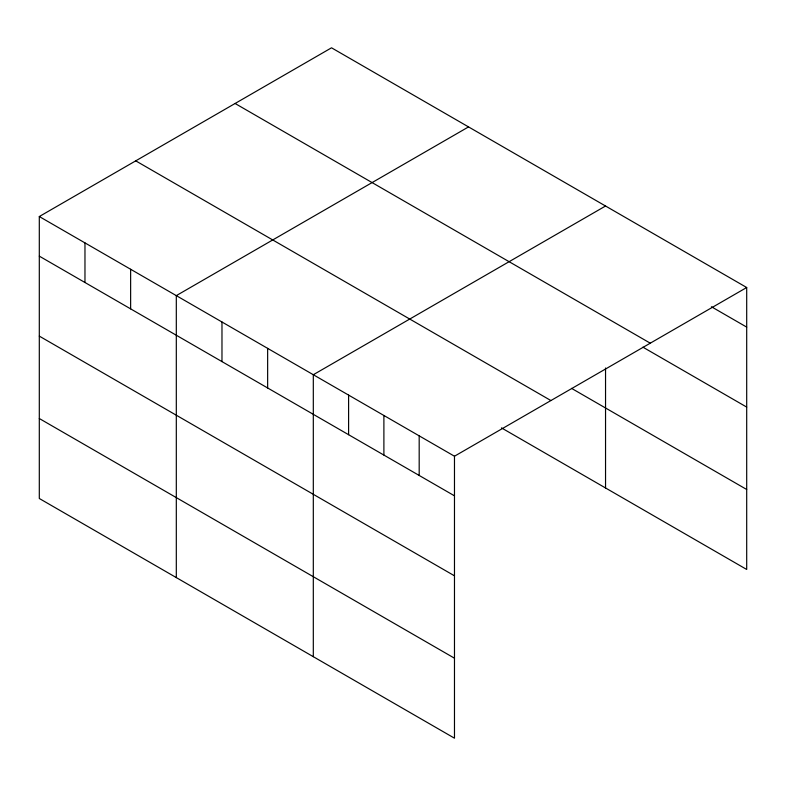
<?xml version="1.0" encoding="UTF-8"?>
<svg xmlns="http://www.w3.org/2000/svg" width="786" height="786" viewBox="0 0 786 786"><rect width="100%" height="100%" fill="white"/><g stroke="black" fill="none" stroke-linecap="round" stroke-linejoin="round"><path stroke-width="1.18" d="M39.3 216.533L454.475 456.224L454.475 738.192L39.3 498.491L39.3 216.533L331.525 47.808L746.7 287.509L746.7 569.467L501.458 427.879M468.535 126.91L176.31 295.624L176.31 577.592M605.544 206.011L313.309 374.726L313.309 656.693M454.475 456.224L746.7 287.509M711.409 306.746L746.7 327.114M235.093 103.487L650.268 343.187M642.909 347.166L746.7 407.089M571.56 388.372L746.7 489.491M135.732 160.855L550.907 400.546M39.3 256.138L454.475 495.828M39.3 336.113L454.475 575.814M39.3 418.516L454.475 658.206M605.544 368.005L605.544 487.978M419.184 435.847L419.184 475.461M383.892 415.48L383.892 455.084M348.601 395.103L348.601 434.707M267.643 348.365L267.643 387.97M221.976 321.995L221.976 361.599M130.633 269.264L130.633 308.869M84.967 242.894L84.967 282.498"/></g></svg>
